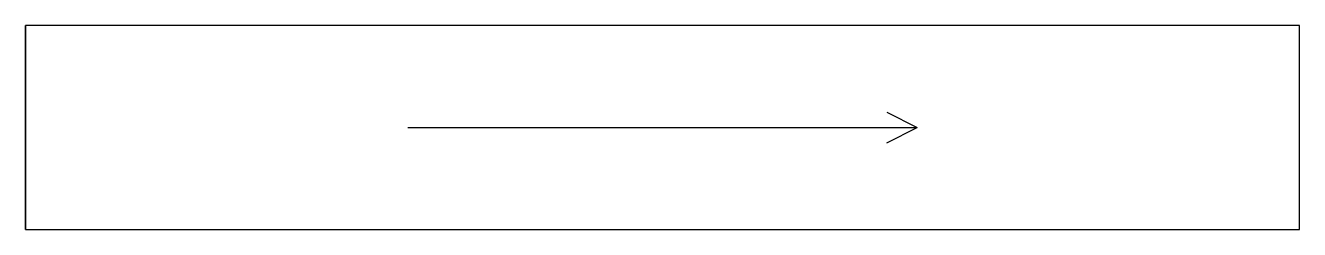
# Model space of a CAD drawing. Header units: millimetres. Extents: x 0 to 312, y 0 to 50.
import ezdxf

# ---------------------------------------------------------------- set-up
doc = ezdxf.new("R2010")
doc.units = ezdxf.units.MM
for name, color, linetype in [('EDGE_BANDING', 7, 'Continuous'), ('GRAIN_DIRECTION', 3, 'Continuous'), ('OUTSIDE_THROUGH', 7, 'Continuous')]:
    doc.layers.add(name, color=color, linetype=linetype)

msp = doc.modelspace()

# ---------------------------------------------------------------- linework, layer by layer
at = {"layer": 'EDGE_BANDING'}
for q in [(0, 50), (312, 0)]:
    msp.add_line((0, 0), q, dxfattribs=at)
at = {"layer": 'GRAIN_DIRECTION'}
for p in [(210.9, 28.75), (93.6, 25), (210.9, 21.25)]:
    msp.add_line(p, (218.4, 25), dxfattribs=at)
at = {"layer": 'OUTSIDE_THROUGH'}
msp.add_lwpolyline([(0, 0), (312, 0), (312, 50), (0, 50)], close=True, dxfattribs=at)

doc.saveas('drawing.dxf')
